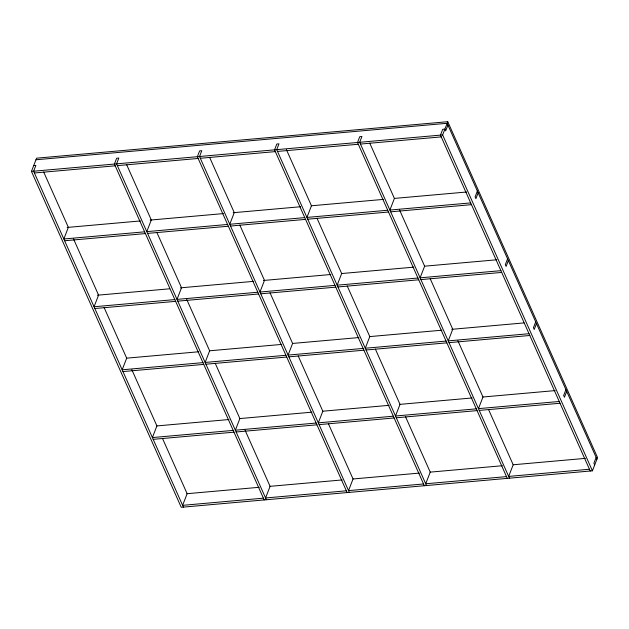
<?xml version="1.0" encoding="UTF-8"?>
<svg xmlns="http://www.w3.org/2000/svg" width="629" height="629" viewBox="0 0 629 629"><rect width="100%" height="100%" fill="white"/><g stroke="black" fill="none" stroke-linecap="round" stroke-linejoin="round"><path stroke-width="0.94" d="M31.45 171.41L36.584 158.178L447.762 121.704L597.55 457.59L592.416 470.822L181.238 507.296L31.45 171.41L442.627 134.936L447.762 121.704M447.934 125.061L445.67 130.879L444.884 129.118L442.722 129.307L440.465 135.133L590.254 471.019M477.364 191.059L475.107 196.885L475.894 198.646L478.15 192.828M507.587 258.826L505.323 264.644L506.117 266.413L508.374 260.595M535.704 321.875L533.447 327.701L534.233 329.47L536.49 323.644M565.927 389.642L563.663 395.468L564.457 397.237L566.713 391.411M596.143 457.409L593.886 463.235L594.672 465.004M35.971 159.766L447.14 123.292L596.937 459.178M33.707 165.584L35.877 165.396L33.612 171.222L183.409 507.108M34.406 172.983L115.193 165.82M117.356 165.631L198.151 158.461M200.313 158.272L275.337 151.613M277.499 151.424L358.294 144.253M360.456 144.065L441.251 136.894M67.161 227.446L140.416 220.944M150.182 220.079L223.429 213.585M233.202 212.72L300.591 206.737M311.331 205.785L383.604 199.377M394.344 198.418L466.624 192.01M144.631 231.818L63.836 238.989L68.349 227.336L43.692 172.039M227.58 224.459L146.793 231.629L151.306 219.977L126.649 164.68M304.766 217.61L229.75 224.27L234.263 212.618L209.606 157.329M387.723 210.251L306.936 217.422L311.449 205.777L286.392 149.584M470.681 202.9L389.894 210.062L394.407 198.418L369.75 143.121M64.622 240.75L145.417 233.587M147.579 233.39L228.374 226.228M230.536 226.039L305.56 219.379M307.723 219.191L388.518 212.02M390.68 211.831L471.467 204.661M97.385 295.213L169.657 288.797M180.405 287.846L253.652 281.352M263.417 280.479L330.807 274.503M341.555 273.552L413.827 267.144M424.567 266.185L496.839 259.777M174.846 299.585L94.059 306.748L98.572 295.103L73.514 238.918M257.804 292.226L177.016 299.396L181.529 287.744L156.873 232.447M334.99 285.377L259.966 292.037L264.487 280.385L239.83 225.096M417.947 278.018L337.152 285.189L341.673 273.544L317.016 218.247M500.904 270.667L420.109 277.829L424.63 266.185L399.572 209.992M94.845 308.517L175.64 301.354M177.803 301.157L258.59 293.995M260.76 293.806L335.776 287.146M337.946 286.958L418.733 279.787M420.903 279.598L501.69 272.428M126.484 358.176L198.756 351.768M209.496 350.809L281.768 344.401M292.516 343.45L358.931 337.561M369.671 336.601L441.943 330.194M451.708 329.329L523.981 322.913M202.97 362.634L122.175 369.805L126.688 358.16L104.115 307.534M285.92 355.275L205.133 362.446L209.646 350.801L186.671 299.286M363.106 348.435L288.09 355.086L292.603 343.442L270.03 292.815M446.063 341.075L365.276 348.238L369.789 336.594L347.216 285.967M529.02 333.716L448.233 340.879L452.746 329.234L430.173 278.608M122.962 371.574L203.757 364.403M205.919 364.215L286.714 357.044M288.876 356.855L363.9 350.204M366.062 350.007L446.857 342.844M449.02 342.648L529.807 335.485M156.7 425.943L228.972 419.535M239.72 418.576L311.992 412.168M322.732 411.217L389.147 405.328M399.895 404.368L472.167 397.96M482.907 397.009L555.179 390.593M233.186 430.401L152.399 437.572L156.912 425.927L131.854 369.734M316.143 423.042L235.356 430.212L239.869 418.568L215.212 363.271M393.329 416.201L318.305 422.853L322.826 411.209L298.17 355.912M476.287 408.842L395.492 416.005L400.013 404.361L375.356 349.064M559.244 401.483L478.449 408.646L482.97 397.001L457.912 340.816M153.185 439.341L233.98 432.17M236.142 431.981L316.93 424.811M319.1 424.622L394.116 417.971M396.286 417.774L477.073 410.611M479.243 410.415L560.03 403.252M186.923 493.71L259.195 487.302M269.943 486.343L342.215 479.935M352.955 478.984L419.37 473.094M430.11 472.135L502.382 465.727M513.13 464.776L585.402 458.36M263.409 498.168L182.614 505.339L187.135 493.694L162.471 438.397M346.367 490.809L265.572 497.979L270.093 486.335L245.035 430.142M423.553 483.968L348.529 490.62L353.05 478.976L328.385 423.679M506.51 476.609L425.715 483.772L430.236 472.127L405.571 416.83M589.467 469.25L508.672 476.412L513.185 464.768L488.529 409.471M442.627 134.936L592.416 470.822M509.459 478.182L359.67 142.296L361.927 136.469L359.764 136.666L357.508 142.484L507.296 478.378M426.501 485.541L276.713 149.655L278.969 143.829L276.807 144.025L274.551 149.844L424.339 485.73M349.315 492.389L199.527 156.503L201.783 150.677L199.621 150.874L197.364 156.692L347.153 492.578M266.358 499.748L116.569 163.862L118.826 158.036L116.664 158.225L114.407 164.051L264.196 499.937"/></g></svg>
